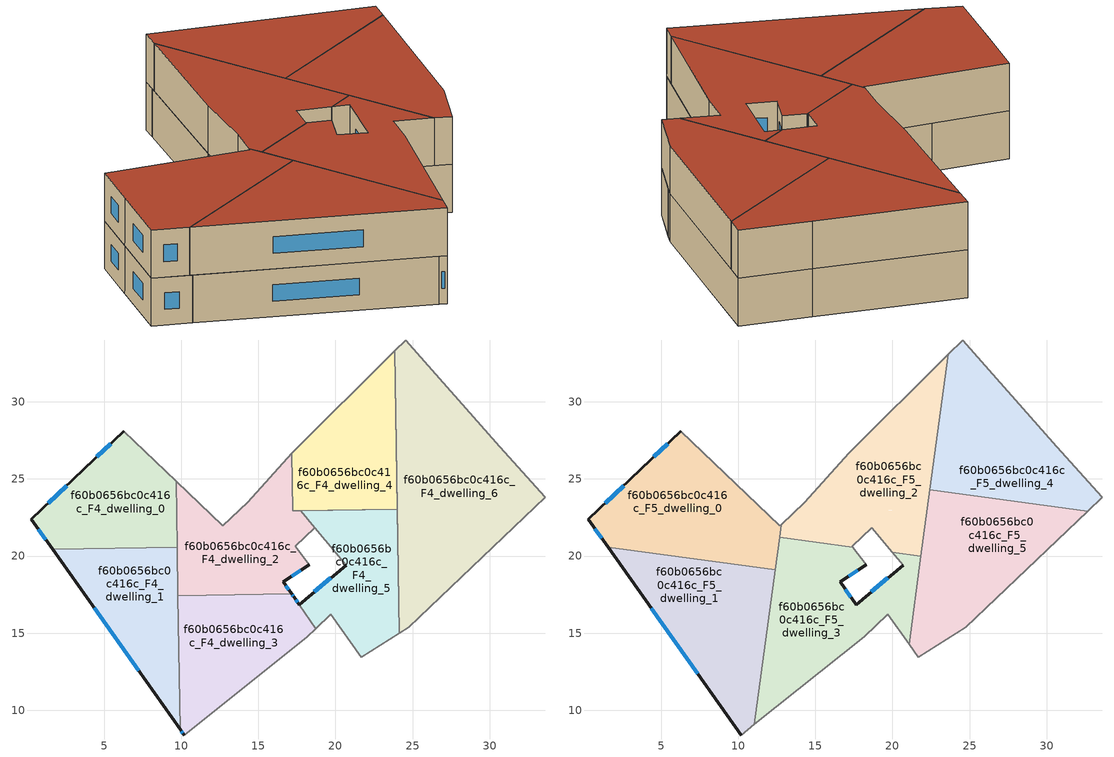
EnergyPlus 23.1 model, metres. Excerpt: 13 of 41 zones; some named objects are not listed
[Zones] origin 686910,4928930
f60b0656bc0c416c_F4_dwelling_0
 floor to f60b0656bc0c416c_F3_dwelling_0 (EU_floor_Construction): 9.67,24.85 9.74,20.56 1.66,20.42 0.28,22.37 3.68,25.62 6.26,28.1 z12
 wall outside (EU_wall_Construction): 6.26,28.1 3.68,25.62 0.28,22.37 1.66,20.42 z12:15
 wall to f60b0656bc0c416c_F4_dwelling_1 (EU_wall_Construction): 1.66,20.42 9.74,20.56 z12:15
 wall adiabatic (EU_wall_Construction): 9.67,24.85 6.26,28.1 z12:15
 wall to f60b0656bc0c416c_F4_dwelling_2 (EU_wall_Construction): 9.74,20.56 9.67,24.85 z12:15
 window (EU_Window_Construction): 0.73,21.74 1.21,21.06 / 2.57,24.57 1.38,23.43 / 5.42,27.3 4.52,26.43 z12.98:14.02
f60b0656bc0c416c_F4_dwelling_1
 floor to f60b0656bc0c416c_F3_dwelling_1 (EU_floor_Construction): 9.74,20.56 9.93,8.76 1.66,20.42 z12
 wall outside (EU_wall_Construction): 1.66,20.42 9.93,8.76 z12:15
 wall to f60b0656bc0c416c_F4_dwelling_3 (EU_wall_Construction): 9.93,8.76 9.79,17.44 z12:15
 wall to f60b0656bc0c416c_F4_dwelling_2 (EU_wall_Construction): 9.79,17.44 9.74,20.56 z12:15
 window (EU_Window_Construction): 4.35,16.63 7.24,12.55 z12.98:14.02
f60b0656bc0c416c_F4_dwelling_2
 floor to f60b0656bc0c416c_F3_dwelling_2 (EU_floor_Construction): 17.16,26.65 17.22,22.92 17.75,22.93 18.67,21.83 17.39,20.63 18.29,19.43 16.61,18.34 17.15,17.56 9.79,17.44 9.67,24.85 12.7,21.95 14.31,23.48 z12
 wall outside (EU_wall_Construction): 17.15,17.56 16.61,18.34 18.29,19.43 z12:15
 wall to f60b0656bc0c416c_F4_dwelling_3 (EU_wall_Construction): 9.79,17.44 17.15,17.56 z12:15
 wall adiabatic (EU_wall_Construction): 17.16,26.65 14.31,23.48 12.7,21.95 9.67,24.85 / 17.75,22.93 17.22,22.92 / 18.29,19.43 17.39,20.63 18.67,21.83 z12:15
 wall to f60b0656bc0c416c_F4_dwelling_4 (EU_wall_Construction): 17.22,22.92 17.16,26.66 z12:15
 wall to f60b0656bc0c416c_F4_dwelling_5 (EU_wall_Construction): 18.67,21.83 17.75,22.93 z12:15
 window (EU_Window_Construction): 16.98,17.81 16.79,18.09 / 17.16,18.7 17.74,19.08 z12.98:14.02
f60b0656bc0c416c_F4_dwelling_3
 floor to f60b0656bc0c416c_F3_dwelling_3 (EU_floor_Construction): 17.65,16.84 18.73,15.29 18.17,14.76 10.19,8.39 9.93,8.76 9.79,17.44 17.15,17.56 17.31,17.32 z12
 wall outside (EU_wall_Construction): 9.93,8.76 10.19,8.39 / 17.65,16.84 17.31,17.32 17.15,17.56 z12:15
 wall adiabatic (EU_wall_Construction): 10.19,8.39 18.17,14.76 18.73,15.29 z12:15
 wall to f60b0656bc0c416c_F4_dwelling_5 (EU_wall_Construction): 18.73,15.29 17.65,16.84 z12:15
 window (EU_Window_Construction): 10.01,8.64 10.1,8.51 / 17.26,17.4 17.21,17.48 / 17.54,17 17.42,17.17 z12.98:14.02
f60b0656bc0c416c_F4_dwelling_4
 floor to f60b0656bc0c416c_F3_dwelling_4 (EU_floor_Construction): 23.85,33.32 24.02,23.04 17.22,22.92 17.16,26.66 z12
 wall adiabatic (EU_wall_Construction): 17.22,22.92 24.02,23.04 23.85,33.32 17.16,26.66 z12:15
f60b0656bc0c416c_F4_dwelling_5
 floor to f60b0656bc0c416c_F3_dwelling_5 (EU_floor_Construction): 24.02,23.04 24.15,15 21.69,13.42 19.71,16.21 18.73,15.29 17.65,16.84 20.69,19.41 17.76,22.93 z12
 wall outside (EU_wall_Construction): 20.69,19.41 17.65,16.84 z12:15
 wall adiabatic (EU_wall_Construction): 18.67,21.83 20.69,19.41 / 18.73,15.29 19.71,16.21 21.69,13.42 24.15,15 24.02,23.04 17.76,22.93 z12:15
 window (EU_Window_Construction): 19.7,18.58 18.64,17.68 z12.98:14.02
f60b0656bc0c416c_F4_dwelling_6
 floor to f60b0656bc0c416c_F3_dwelling_6 (EU_floor_Construction): 30.67,27.1 33.6,23.81 24.77,15.39 24.15,15 23.85,33.32 24.55,34.01 z12
 wall adiabatic (EU_wall_Construction): 24.15,15 24.77,15.39 33.6,23.81 30.67,27.1 24.55,34.01 23.85,33.32 24.15,15 z12:15
f60b0656bc0c416c_F5_dwelling_0
 floor to f60b0656bc0c416c_F4_dwelling_0 (EU_floor_Construction): 9.67,24.85 9.74,20.56 2.5,20.44 1.56,20.57 0.28,22.37 3.68,25.62 6.26,28.1 z15
 floor to f60b0656bc0c416c_F4_dwelling_2 (EU_floor_Construction): 12.8,22.04 12.4,19.11 9.75,19.46 9.67,24.85 12.7,21.95 z15
 floor to f60b0656bc0c416c_F4_dwelling_1 (EU_floor_Construction): 9.74,20.56 9.75,19.46 2.5,20.44 z15
 wall outside (EU_wall_Construction): 6.26,28.1 3.68,25.62 0.28,22.37 1.56,20.57 z15:18
 wall adiabatic (EU_wall_Construction): 12.8,22.04 12.7,21.95 6.26,28.1 z15:18
 wall to f60b0656bc0c416c_F5_dwelling_1 (EU_wall_Construction): 1.56,20.57 12.4,19.11 z15:18
 wall to f60b0656bc0c416c_F5_dwelling_3 (EU_wall_Construction): 12.4,19.11 12.68,21.22 z15:18
 wall to f60b0656bc0c416c_F5_dwelling_2 (EU_wall_Construction): 12.69,21.22 12.8,22.04 z15:18
 window (EU_Window_Construction): 0.7,21.78 1.14,21.15 / 2.57,24.57 1.38,23.43 / 5.42,27.3 4.52,26.43 z15.98:17.02
 roof outside (EU_roof_Construction): 12.4,19.11 12.8,22.04 12.7,21.95 6.26,28.1 3.68,25.62 0.28,22.37 1.56,20.57 z18
f60b0656bc0c416c_F5_dwelling_1
 floor to f60b0656bc0c416c_F4_dwelling_1 (EU_floor_Construction): 9.75,19.46 9.93,8.76 1.66,20.43 2.5,20.44 z15
 floor to f60b0656bc0c416c_F4_dwelling_0 (EU_floor_Construction): 2.5,20.44 1.66,20.43 1.56,20.57 z15
 floor to f60b0656bc0c416c_F4_dwelling_3 (EU_floor_Construction): 12.18,17.48 11.05,9.08 10.19,8.39 9.93,8.76 9.79,17.44 z15
 floor to f60b0656bc0c416c_F4_dwelling_2 (EU_floor_Construction): 12.4,19.11 12.18,17.48 9.79,17.44 9.75,19.46 z15
 wall outside (EU_wall_Construction): 1.56,20.57 10.19,8.39 z15:18
 wall adiabatic (EU_wall_Construction): 10.19,8.39 11.05,9.08 z15:18
 wall to f60b0656bc0c416c_F5_dwelling_3 (EU_wall_Construction): 11.05,9.08 12.4,19.11 z15:18
 window (EU_Window_Construction): 4.37,16.61 7.38,12.35 z15.98:17.02
 roof outside (EU_roof_Construction): 11.05,9.08 12.4,19.11 1.56,20.57 10.19,8.39 z18
f60b0656bc0c416c_F5_dwelling_2
 floor to f60b0656bc0c416c_F4_dwelling_4 (EU_floor_Construction): 23.61,33.08 22.26,23.01 17.22,22.92 17.16,26.66 z15
 floor to f60b0656bc0c416c_F4_dwelling_2 (EU_floor_Construction): 17.16,26.65 17.22,22.92 17.75,22.93 18.67,21.83 17.39,20.63 17.43,20.58 12.69,21.22 12.8,22.04 14.31,23.48 z15
 floor to f60b0656bc0c416c_F4_dwelling_5 (EU_floor_Construction): 22.26,23.01 21.85,19.99 20,20.23 17.76,22.93 z15
 wall to f60b0656bc0c416c_F5_dwelling_3 (EU_wall_Construction): 20,20.24 21.85,19.99 / 12.69,21.22 17.43,20.58 z15:18
 wall adiabatic (EU_wall_Construction): 17.43,20.58 17.39,20.63 18.67,21.83 20,20.24 / 22.43,24.29 23.61,33.08 17.16,26.65 14.31,23.48 12.8,22.04 z15:18
 wall to f60b0656bc0c416c_F5_dwelling_5 (EU_wall_Construction): 21.85,19.99 22.43,24.29 z15:18
 roof outside (EU_roof_Construction): 21.85,19.99 23.61,33.08 17.16,26.65 14.31,23.48 12.8,22.04 12.69,21.22 17.43,20.58 17.39,20.63 18.67,21.83 20,20.24 z18
f60b0656bc0c416c_F5_dwelling_3
 floor to f60b0656bc0c416c_F4_dwelling_2 (EU_floor_Construction): 17.43,20.58 18.29,19.43 16.61,18.34 17.15,17.56 12.18,17.48 12.69,21.22 z15
 floor to f60b0656bc0c416c_F4_dwelling_3 (EU_floor_Construction): 17.31,17.32 18.73,15.29 18.17,14.76 11.05,9.08 12.18,17.48 17.15,17.56 17.18,17.51 z15
 floor to f60b0656bc0c416c_F4_dwelling_5 (EU_floor_Construction): 21.85,19.99 21.08,14.28 19.71,16.21 18.73,15.29 17.65,16.84 20.69,19.41 20,20.23 z15
 wall outside (EU_wall_Construction): 20.69,19.41 17.65,16.84 16.61,18.34 18.29,19.43 z15:18
 wall adiabatic (EU_wall_Construction): 11.05,9.08 18.17,14.76 19.71,16.21 21.08,14.28 / 18.29,19.43 17.43,20.58 / 20,20.24 20.69,19.41 z15:18
 wall to f60b0656bc0c416c_F5_dwelling_5 (EU_wall_Construction): 21.08,14.28 21.85,19.99 z15:18
 window (EU_Window_Construction): 17.16,18.7 17.74,19.08 / 17.31,17.33 16.95,17.85 / 19.7,18.58 18.64,17.68 z15.98:17.02
 roof outside (EU_roof_Construction): 21.08,14.28 21.85,19.99 20,20.24 20.69,19.41 17.65,16.84 16.61,18.34 18.29,19.43 17.43,20.58 12.69,21.22 11.05,9.08 18.17,14.76 19.71,16.21 z18
f60b0656bc0c416c_F5_dwelling_4
 floor to f60b0656bc0c416c_F4_dwelling_6 (EU_floor_Construction): 30.67,27.1 33.6,23.81 32.66,22.91 24.01,24.08 23.86,33.32 24.55,34.01 z15
 floor to f60b0656bc0c416c_F4_dwelling_4 (EU_floor_Construction): 23.86,33.32 24.01,24.08 22.43,24.29 23.61,33.08 z15
 wall to f60b0656bc0c416c_F5_dwelling_5 (EU_wall_Construction): 22.43,24.29 32.66,22.91 z15:18
 wall adiabatic (EU_wall_Construction): 32.66,22.91 33.6,23.81 30.67,27.1 24.55,34.01 23.61,33.08 22.43,24.29 z15:18
 roof outside (EU_roof_Construction): 33.6,23.81 30.67,27.1 24.55,34.01 23.61,33.08 22.43,24.29 32.66,22.91 z18
f60b0656bc0c416c_F5_dwelling_5
 floor to f60b0656bc0c416c_F4_dwelling_5 (EU_floor_Construction): 24.02,23.04 24.15,15 21.69,13.42 21.08,14.28 22.26,23.01 z15
 floor to f60b0656bc0c416c_F4_dwelling_6 (EU_floor_Construction): 32.66,22.91 24.77,15.39 24.15,15 24.01,24.08 z15
 floor to f60b0656bc0c416c_F4_dwelling_4 (EU_floor_Construction): 24.01,24.08 24.02,23.04 22.26,23.01 22.43,24.29 z15
 wall adiabatic (EU_wall_Construction): 21.08,14.28 21.69,13.42 24.77,15.39 32.66,22.91 z15:18
 roof outside (EU_roof_Construction): 24.77,15.39 32.66,22.91 22.43,24.29 21.08,14.28 21.69,13.42 z18
[Building]
EU S2 Campaign: North Axis=0; Terrain=City; Solar Distribution=FullExterior
[Site:Location]
Bologna: Latitude=44.5; Longitude=11.25; Time Zone=1; Elevation=37
[SizingPeriod:WeatherFileDays]
AnnualSizingPeriod: Begin Month=1; Begin Day of Month=1; End Month=12; End Day of Month=31; Day of Week for Start Day=Monday; Use Weather File Daylight Saving Period=No; Use Weather File Rain and Snow Indicators=No
[MATERIAL]
EU_InternalMass_Material: Roughness=MediumRough; Thickness=0.1; Conductivity=1; Density=1800; Specific Heat=900; Thermal Absorptance=0.9; Solar Absorptance=0.7; Visible Absorptance=0.7
[MATERIAL:NOMASS] Roughness=MediumRough; Thermal Absorptance=0.9; Solar Absorptance=0.7; Visible Absorptance=0.7
Name | Thermal Resistance
EU_wall_NoMass | 0.905828
EU_roof_NoMass | 0.37593
EU_floor_NoMass | 0.67114
[WINDOWMATERIAL:SIMPLEGLAZINGSYSTEM]
EU_Window_SimpleGlazing: UFactor=4.52486; Solar Heat Gain Coefficient=0.85; Visible Transmittance=0.85
[CONSTRUCTION]
EU_wall_Construction: EU_wall_NoMass
EU_roof_Construction: EU_roof_NoMass
EU_floor_Construction: EU_floor_NoMass
EU_Window_Construction: EU_Window_SimpleGlazing
EU_InternalMass_Construction: EU_InternalMass_Material
[ZONE] Type=1; Multiplier=1; Ceiling Height=autocalculate; Floor Area=autocalculate; Part of Total Floor Area=Yes
Name | Volume
f60b0656bc0c416c_F4_dwelling_0 | 142.966
f60b0656bc0c416c_F5_dwelling_0 | 190.608
f60b0656bc0c416c_F4_dwelling_1 | 142.953
f60b0656bc0c416c_F5_dwelling_1 | 190.605
f60b0656bc0c416c_F4_dwelling_2 | 151.979
f60b0656bc0c416c_F5_dwelling_2 | 190.612
f60b0656bc0c416c_F4_dwelling_3 | 149.692
f60b0656bc0c416c_F5_dwelling_3 | 190.607
f60b0656bc0c416c_F4_dwelling_4 | 142.944
f60b0656bc0c416c_F5_dwelling_4 | 190.622
f60b0656bc0c416c_F4_dwelling_5 | 127.12
f60b0656bc0c416c_F5_dwelling_5 | 190.618
f60b0656bc0c416c_F4_dwelling_6 | 285.94
[INTERNALMASS] Construction=EU_InternalMass_Construction
Name | Zone or ZoneList | Surface Area
f60b0656bc0c416c_F4_dwelling_0_EU_InternalMass | f60b0656bc0c416c_F4_dwelling_0 | 47.6553
f60b0656bc0c416c_F4_dwelling_1_EU_InternalMass | f60b0656bc0c416c_F4_dwelling_1 | 47.6507
f60b0656bc0c416c_F4_dwelling_2_EU_InternalMass | f60b0656bc0c416c_F4_dwelling_2 | 50.6711
f60b0656bc0c416c_F4_dwelling_3_EU_InternalMass | f60b0656bc0c416c_F4_dwelling_3 | 49.9018
f60b0656bc0c416c_F4_dwelling_4_EU_InternalMass | f60b0656bc0c416c_F4_dwelling_4 | 47.6499
f60b0656bc0c416c_F4_dwelling_5_EU_InternalMass | f60b0656bc0c416c_F4_dwelling_5 | 42.3875
f60b0656bc0c416c_F4_dwelling_6_EU_InternalMass | f60b0656bc0c416c_F4_dwelling_6 | 95.3135
f60b0656bc0c416c_F5_dwelling_0_EU_InternalMass | f60b0656bc0c416c_F5_dwelling_0 | 63.5358
f60b0656bc0c416c_F5_dwelling_1_EU_InternalMass | f60b0656bc0c416c_F5_dwelling_1 | 63.5346
f60b0656bc0c416c_F5_dwelling_2_EU_InternalMass | f60b0656bc0c416c_F5_dwelling_2 | 63.5373
f60b0656bc0c416c_F5_dwelling_3_EU_InternalMass | f60b0656bc0c416c_F5_dwelling_3 | 63.5356
f60b0656bc0c416c_F5_dwelling_4_EU_InternalMass | f60b0656bc0c416c_F5_dwelling_4 | 63.5407
f60b0656bc0c416c_F5_dwelling_5_EU_InternalMass | f60b0656bc0c416c_F5_dwelling_5 | 63.5393
[OTHEREQUIPMENT] Fuel Type=Electricity; Design Level Calculation Method=Watts/Area; Power per Zone Floor Area=1; Fraction Latent=0; Fraction Radiant=0; Fraction Lost=0; Carbon Dioxide Generation Rate=0; EndUse Subcategory=EU_Step8_InternalGains
Name | Zone or ZoneList or Space or SpaceList | Schedule
EU_Step8_InternalGain_f60b0656bc0c416c_F4_dwelling_0_f000 | f60b0656bc0c416c_F4_dwelling_0 | EU_Step8_GainSchedule_f60b0656bc0c416c_F4_dwelling_0_f000
EU_Step8_InternalGain_f60b0656bc0c416c_F4_dwelling_1_f000 | f60b0656bc0c416c_F4_dwelling_1 | EU_Step8_GainSchedule_f60b0656bc0c416c_F4_dwelling_1_f000
EU_Step8_InternalGain_f60b0656bc0c416c_F4_dwelling_2_f000 | f60b0656bc0c416c_F4_dwelling_2 | EU_Step8_GainSchedule_f60b0656bc0c416c_F4_dwelling_2_f000
EU_Step8_InternalGain_f60b0656bc0c416c_F4_dwelling_3_f000 | f60b0656bc0c416c_F4_dwelling_3 | EU_Step8_GainSchedule_f60b0656bc0c416c_F4_dwelling_3_f000
EU_Step8_InternalGain_f60b0656bc0c416c_F4_dwelling_4_f000 | f60b0656bc0c416c_F4_dwelling_4 | EU_Step8_GainSchedule_f60b0656bc0c416c_F4_dwelling_4_f000
EU_Step8_InternalGain_f60b0656bc0c416c_F4_dwelling_5_f000 | f60b0656bc0c416c_F4_dwelling_5 | EU_Step8_GainSchedule_f60b0656bc0c416c_F4_dwelling_5_f000
EU_Step8_InternalGain_f60b0656bc0c416c_F4_dwelling_6_f000 | f60b0656bc0c416c_F4_dwelling_6 | EU_Step8_GainSchedule_f60b0656bc0c416c_F4_dwelling_6_f000
EU_Step8_InternalGain_f60b0656bc0c416c_F5_dwelling_0_f000 | f60b0656bc0c416c_F5_dwelling_0 | EU_Step8_GainSchedule_f60b0656bc0c416c_F5_dwelling_0_f000
EU_Step8_InternalGain_f60b0656bc0c416c_F5_dwelling_1_f000 | f60b0656bc0c416c_F5_dwelling_1 | EU_Step8_GainSchedule_f60b0656bc0c416c_F5_dwelling_1_f000
EU_Step8_InternalGain_f60b0656bc0c416c_F5_dwelling_2_f000 | f60b0656bc0c416c_F5_dwelling_2 | EU_Step8_GainSchedule_f60b0656bc0c416c_F5_dwelling_2_f000
EU_Step8_InternalGain_f60b0656bc0c416c_F5_dwelling_3_f000 | f60b0656bc0c416c_F5_dwelling_3 | EU_Step8_GainSchedule_f60b0656bc0c416c_F5_dwelling_3_f000
EU_Step8_InternalGain_f60b0656bc0c416c_F5_dwelling_4_f000 | f60b0656bc0c416c_F5_dwelling_4 | EU_Step8_GainSchedule_f60b0656bc0c416c_F5_dwelling_4_f000
EU_Step8_InternalGain_f60b0656bc0c416c_F5_dwelling_5_f000 | f60b0656bc0c416c_F5_dwelling_5 | EU_Step8_GainSchedule_f60b0656bc0c416c_F5_dwelling_5_f000
[ZONEVENTILATION:DESIGNFLOWRATE] Schedule=EU_AlwaysOn; Design Flow Rate Calculation Method=AirChanges/Hour; Air Changes per Hour=0.73129; Ventilation Type=Natural; Fan Pressure Rise=0; Fan Total Efficiency=1; Constant Term Coefficient=1; Temperature Term Coefficient=0; Velocity Term Coefficient=0; Velocity Squared Term Coefficient=0; Minimum Indoor Temperature=-100; Maximum Indoor Temperature=100; Delta Temperature=-100; Minimum Outdoor Temperature=-100; Maximum Outdoor Temperature=100; Maximum Wind Speed=40
Name | Zone or ZoneList or Space or SpaceList
EU_ConstantAir_f60b0656bc0c416c_F4_dwelling_0 | f60b0656bc0c416c_F4_dwelling_0
EU_ConstantAir_f60b0656bc0c416c_F4_dwelling_1 | f60b0656bc0c416c_F4_dwelling_1
EU_ConstantAir_f60b0656bc0c416c_F4_dwelling_2 | f60b0656bc0c416c_F4_dwelling_2
EU_ConstantAir_f60b0656bc0c416c_F4_dwelling_3 | f60b0656bc0c416c_F4_dwelling_3
EU_ConstantAir_f60b0656bc0c416c_F4_dwelling_4 | f60b0656bc0c416c_F4_dwelling_4
EU_ConstantAir_f60b0656bc0c416c_F4_dwelling_5 | f60b0656bc0c416c_F4_dwelling_5
EU_ConstantAir_f60b0656bc0c416c_F4_dwelling_6 | f60b0656bc0c416c_F4_dwelling_6
EU_ConstantAir_f60b0656bc0c416c_F5_dwelling_0 | f60b0656bc0c416c_F5_dwelling_0
EU_ConstantAir_f60b0656bc0c416c_F5_dwelling_1 | f60b0656bc0c416c_F5_dwelling_1
EU_ConstantAir_f60b0656bc0c416c_F5_dwelling_2 | f60b0656bc0c416c_F5_dwelling_2
EU_ConstantAir_f60b0656bc0c416c_F5_dwelling_3 | f60b0656bc0c416c_F5_dwelling_3
EU_ConstantAir_f60b0656bc0c416c_F5_dwelling_4 | f60b0656bc0c416c_F5_dwelling_4
EU_ConstantAir_f60b0656bc0c416c_F5_dwelling_5 | f60b0656bc0c416c_F5_dwelling_5
[HVACTEMPLATE:ZONE:IDEALLOADSAIRSYSTEM] System Availability Schedule=EU_AlwaysOn; Maximum Heating Supply Air Temperature=50; Minimum Cooling Supply Air Temperature=13; Maximum Heating Supply Air Humidity Ratio=0.0156; Minimum Cooling Supply Air Humidity Ratio=0.0077; Heating Limit=NoLimit; Cooling Limit=NoLimit; Heating Availability Schedule=EU_AlwaysOn; Cooling Availability Schedule=EU_CoolingOff; Dehumidification Control Type=ConstantSensibleHeatRatio; Cooling Sensible Heat Ratio=0.7; Dehumidification Setpoint=60; Humidification Control Type=None; Humidification Setpoint=30; Outdoor Air Method=None; Outdoor Air Flow Rate per Person=0.00944; Outdoor Air Flow Rate per Zone Floor Area=0; Outdoor Air Flow Rate per Zone=0; Demand Controlled Ventilation Type=None; Outdoor Air Economizer Type=NoEconomizer; Heat Recovery Type=None; Sensible Heat Recovery Effectiveness=0.7; Latent Heat Recovery Effectiveness=0.65
Name | Template Thermostat
f60b0656bc0c416c_F4_dwelling_0 | EU_HeatOnly_f60b0656bc0c416c_F4_dwelling_0
f60b0656bc0c416c_F4_dwelling_1 | EU_HeatOnly_f60b0656bc0c416c_F4_dwelling_1
f60b0656bc0c416c_F4_dwelling_2 | EU_HeatOnly_f60b0656bc0c416c_F4_dwelling_2
f60b0656bc0c416c_F4_dwelling_3 | EU_HeatOnly_f60b0656bc0c416c_F4_dwelling_3
f60b0656bc0c416c_F4_dwelling_4 | EU_HeatOnly_f60b0656bc0c416c_F4_dwelling_4
f60b0656bc0c416c_F4_dwelling_5 | EU_HeatOnly_f60b0656bc0c416c_F4_dwelling_5
f60b0656bc0c416c_F4_dwelling_6 | EU_HeatOnly_f60b0656bc0c416c_F4_dwelling_6
f60b0656bc0c416c_F5_dwelling_0 | EU_HeatOnly_f60b0656bc0c416c_F5_dwelling_0
f60b0656bc0c416c_F5_dwelling_1 | EU_HeatOnly_f60b0656bc0c416c_F5_dwelling_1
f60b0656bc0c416c_F5_dwelling_2 | EU_HeatOnly_f60b0656bc0c416c_F5_dwelling_2
f60b0656bc0c416c_F5_dwelling_3 | EU_HeatOnly_f60b0656bc0c416c_F5_dwelling_3
f60b0656bc0c416c_F5_dwelling_4 | EU_HeatOnly_f60b0656bc0c416c_F5_dwelling_4
f60b0656bc0c416c_F5_dwelling_5 | EU_HeatOnly_f60b0656bc0c416c_F5_dwelling_5
[SIZING:ZONE] Zone Cooling Design Supply Air Temperature Input Method=SupplyAirTemperature; Zone Cooling Design Supply Air Temperature=13; Zone Heating Design Supply Air Temperature Input Method=SupplyAirTemperature; Zone Heating Design Supply Air Temperature=50; Zone Cooling Design Supply Air Humidity Ratio=0.008; Zone Heating Design Supply Air Humidity Ratio=0.008; Cooling Design Air Flow Method=DesignDay; Cooling Design Air Flow Rate=0; Cooling Minimum Air Flow per Zone Floor Area=0.000762; Cooling Minimum Air Flow=0; Cooling Minimum Air Flow Fraction=0.2; Heating Design Air Flow Method=DesignDay; Heating Design Air Flow Rate=0; Heating Maximum Air Flow per Zone Floor Area=0.002032; Heating Maximum Air Flow=0.141576; Heating Maximum Air Flow Fraction=0.3; Account for Dedicated Outdoor Air System=No; Dedicated Outdoor Air System Control Strategy=NeutralSupplyAir; Dedicated Outdoor Air Low Setpoint Temperature for Design=autosize; Dedicated Outdoor Air High Setpoint Temperature for Design=autosize; Zone Load Sizing Method=Sensible Load Only No Latent Load; Zone Latent Cooling Design Supply Air Humidity Ratio Input Method=HumidityRatioDifference; Zone Cooling Design Supply Air Humidity Ratio Difference=0.005; Zone Latent Heating Design Supply Air Humidity Ratio Input Method=HumidityRatioDifference; Zone Humidification Design Supply Air Humidity Ratio Difference=0.005
f60b0656bc0c416c_F4_dwelling_0; f60b0656bc0c416c_F4_dwelling_1; f60b0656bc0c416c_F4_dwelling_2; f60b0656bc0c416c_F4_dwelling_3; f60b0656bc0c416c_F4_dwelling_4; f60b0656bc0c416c_F4_dwelling_5; f60b0656bc0c416c_F4_dwelling_6; f60b0656bc0c416c_F5_dwelling_0; f60b0656bc0c416c_F5_dwelling_1; f60b0656bc0c416c_F5_dwelling_2; f60b0656bc0c416c_F5_dwelling_3; f60b0656bc0c416c_F5_dwelling_4; f60b0656bc0c416c_F5_dwelling_5
[SCHEDULE:CONSTANT]
Name | Hourly Value
EU_AlwaysOn | 1
EU_CoolingOff | 0
[SCHEDULE:FILE] Column Number=1; Rows to Skip at Top=0; Number of Hours of Data=8760; Column Separator=Comma; Interpolate to Timestep=No; Minutes per Item=60; Adjust Schedule for Daylight Savings=Yes
Name | File
EU_Step8_GainSchedule_f60b0656bc0c416c_F4_dwelling_0_f000 | ../../schedules/f60b0656bc0c416c/f60b0656bc0c416c_F4_dwelling_0_f000_gain.csv
EU_Step8_GainSchedule_f60b0656bc0c416c_F4_dwelling_1_f000 | ../../schedules/f60b0656bc0c416c/f60b0656bc0c416c_F4_dwelling_1_f000_gain.csv
EU_Step8_GainSchedule_f60b0656bc0c416c_F4_dwelling_2_f000 | ../../schedules/f60b0656bc0c416c/f60b0656bc0c416c_F4_dwelling_2_f000_gain.csv
EU_Step8_GainSchedule_f60b0656bc0c416c_F4_dwelling_3_f000 | ../../schedules/f60b0656bc0c416c/f60b0656bc0c416c_F4_dwelling_3_f000_gain.csv
EU_Step8_GainSchedule_f60b0656bc0c416c_F4_dwelling_4_f000 | ../../schedules/f60b0656bc0c416c/f60b0656bc0c416c_F4_dwelling_4_f000_gain.csv
EU_Step8_GainSchedule_f60b0656bc0c416c_F4_dwelling_5_f000 | ../../schedules/f60b0656bc0c416c/f60b0656bc0c416c_F4_dwelling_5_f000_gain.csv
EU_Step8_GainSchedule_f60b0656bc0c416c_F4_dwelling_6_f000 | ../../schedules/f60b0656bc0c416c/f60b0656bc0c416c_F4_dwelling_6_f000_gain.csv
EU_Step8_GainSchedule_f60b0656bc0c416c_F5_dwelling_0_f000 | ../../schedules/f60b0656bc0c416c/f60b0656bc0c416c_F5_dwelling_0_f000_gain.csv
EU_Step8_GainSchedule_f60b0656bc0c416c_F5_dwelling_1_f000 | ../../schedules/f60b0656bc0c416c/f60b0656bc0c416c_F5_dwelling_1_f000_gain.csv
EU_Step8_GainSchedule_f60b0656bc0c416c_F5_dwelling_2_f000 | ../../schedules/f60b0656bc0c416c/f60b0656bc0c416c_F5_dwelling_2_f000_gain.csv
EU_Step8_GainSchedule_f60b0656bc0c416c_F5_dwelling_3_f000 | ../../schedules/f60b0656bc0c416c/f60b0656bc0c416c_F5_dwelling_3_f000_gain.csv
EU_Step8_GainSchedule_f60b0656bc0c416c_F5_dwelling_4_f000 | ../../schedules/f60b0656bc0c416c/f60b0656bc0c416c_F5_dwelling_4_f000_gain.csv
EU_Step8_GainSchedule_f60b0656bc0c416c_F5_dwelling_5_f000 | ../../schedules/f60b0656bc0c416c/f60b0656bc0c416c_F5_dwelling_5_f000_gain.csv
